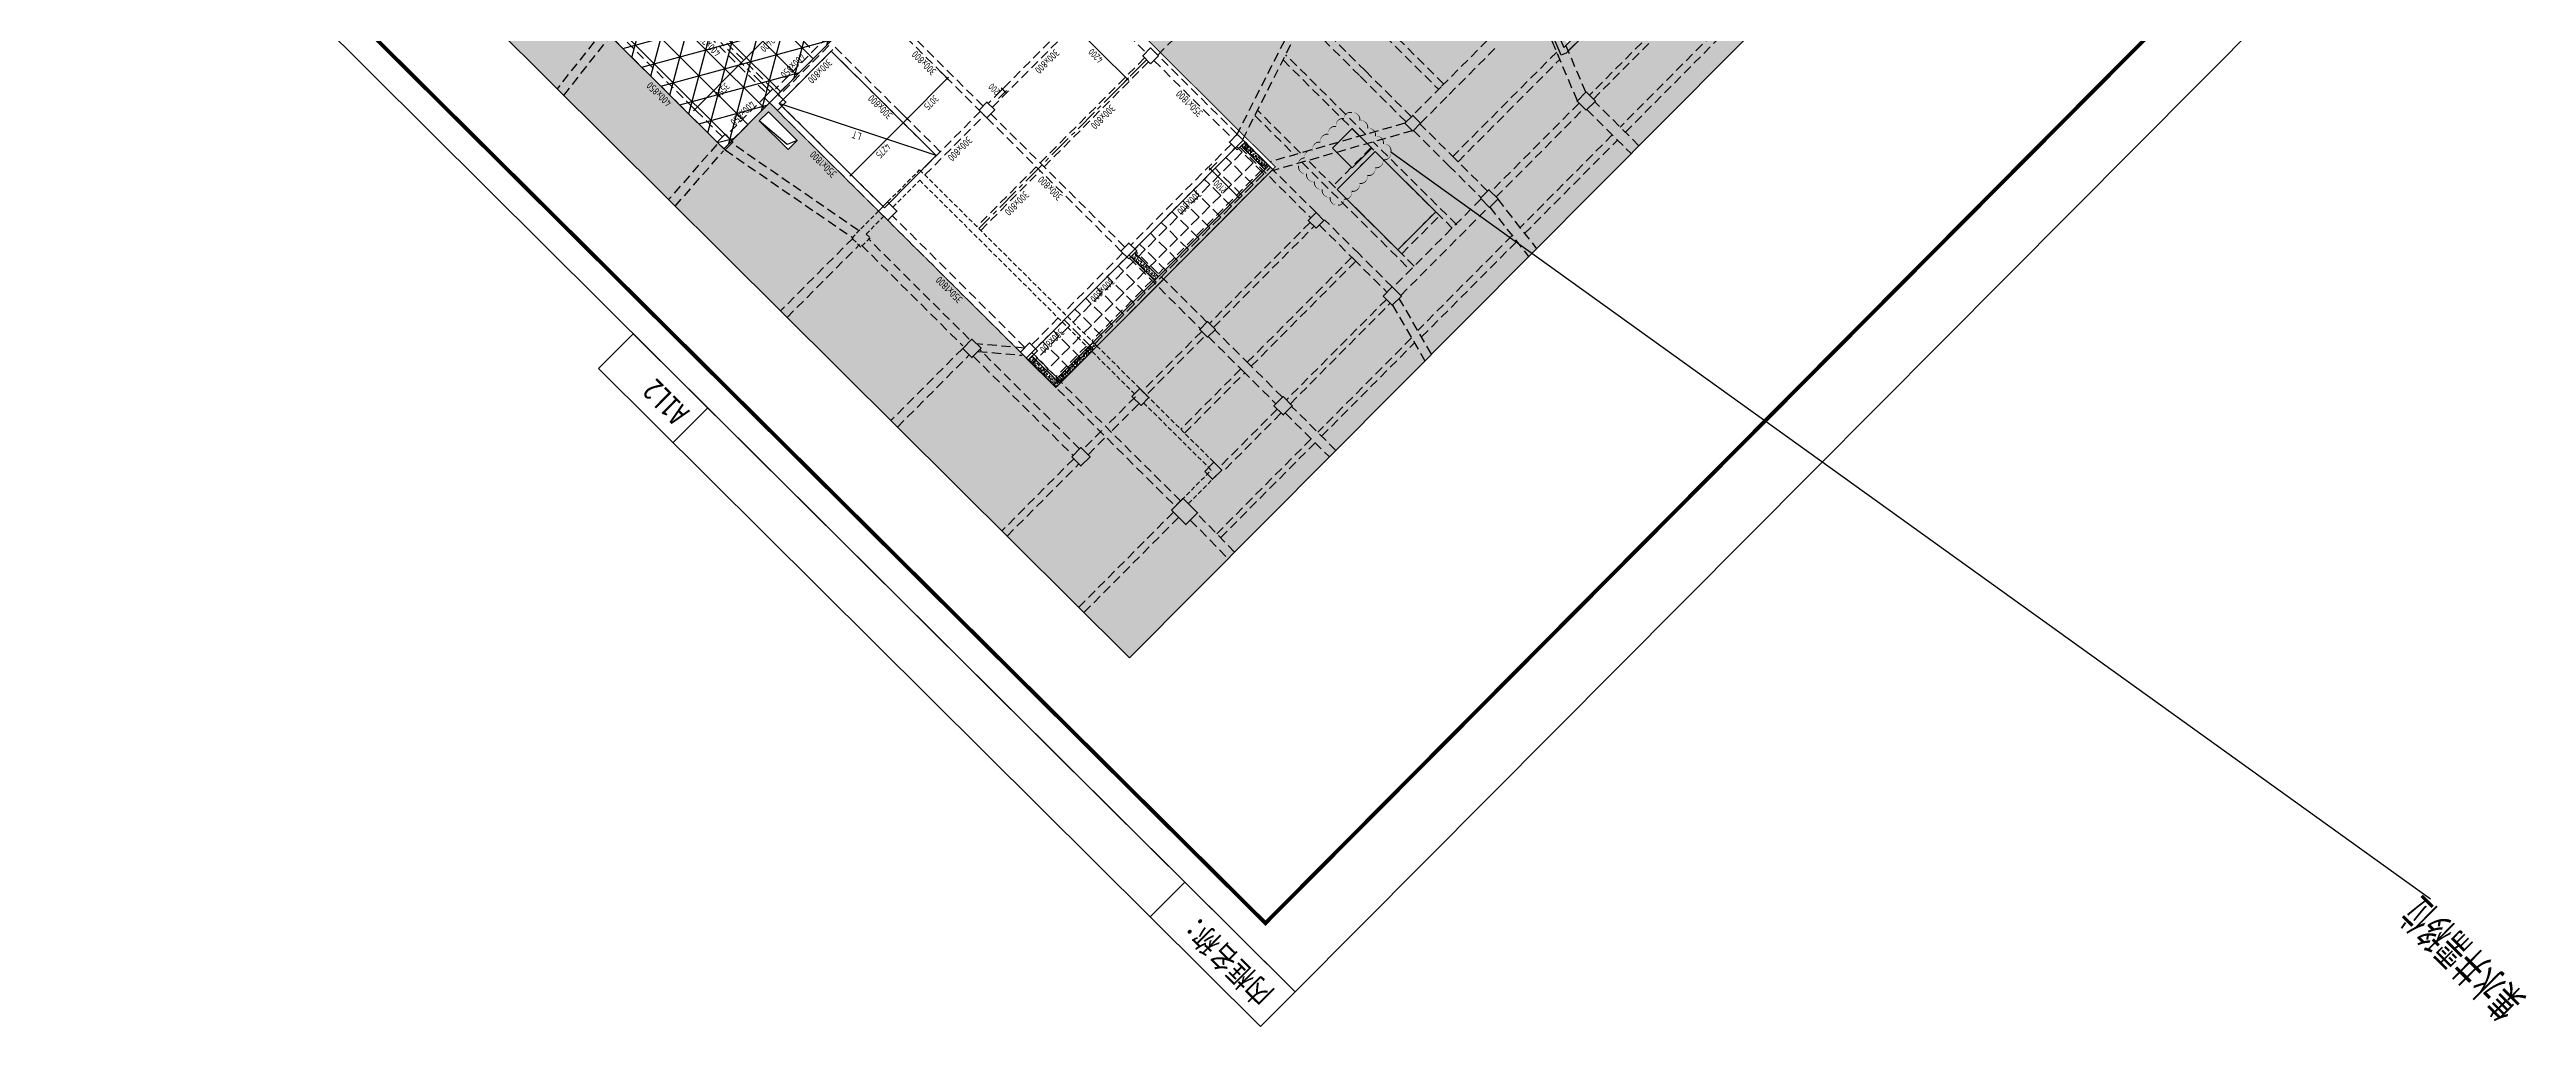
# Model space of a CAD drawing. Extents: x 517450926 to 520131079, y 3499134486 to 3500888201.
# Drawn here: x 518834245 to 518967957, y 3499865112 to 3499917869 of the extents above; entities that cross this region are included whole.
import ezdxf
from ezdxf.enums import TextEntityAlignment as Align

# ---------------------------------------------------------------- set-up
doc = ezdxf.new("R2010")
doc.units = 0
doc.header["$LTSCALE"] = 1000
doc.header["$MEASUREMENT"] = 0
for name, pattern in [('CENTER', [2, 1.25, -0.25, 0.25, -0.25]), ('DASHED', [0.75, 0.5, -0.25]), ('DASHED2', [0.375, 0.25, -0.125])]:
    doc.linetypes.add(name, pattern=pattern)
doc.layers.get('0').update_dxf_attribs({"linetype": 'CONTINUOUS'})
doc.layers.get('Defpoints').update_dxf_attribs({"color": 2, "linetype": 'CONTINUOUS'})
doc.layers.add('0_修订云线', color=1, linetype='CONTINUOUS', plot=False)
doc.layers.add('内框', color=8, linetype='CONTINUOUS', plot=False)
for name, color, linetype in [('S_AXIS', 8, 'CENTER'), ('S_AXIS_DIMS', 3, 'CONTINUOUS'), ('S_BEAM', 4, 'DASHED'), ('S_BEAM_SECD', 5, 'DASHED'), ('S_BEAM_SECD_TEXT_HORZ', 9, 'CONTINUOUS'), ('S_BEAM_TEXT_HORZ', 7, 'CONTINUOUS'), ('S_BEAM_TEXT_VERT', 41, 'CONTINUOUS'), ('S_COLU_BELW_DASH', 40, 'DASHED'), ('S_FLOR_ENHN', 91, 'DASHED'), ('S_HOLE', 201, 'CONTINUOUS'), ('S_PLAN_HACH', 254, 'CONTINUOUS'), ('S_PLAN_MIDL', 255, 'CONTINUOUS'), ('S_STAR', 243, 'CONTINUOUS'), ('S_WALL_BELW_DASH', 40, 'DASHED2'), ('S_WALL_HACH', 30, 'CONTINUOUS')]:
    doc.layers.add(name, color=color, linetype=linetype)
doc.styles.add('TH-STYLE3', font='tssdeng.shx', dxfattribs={"width": 0.7, "bigfont": 'tssdchn.shx'})
doc.styles.add('样式 1', font='Tssdeng.shx', dxfattribs={"width": 0.7, "bigfont": 'Tssdchn.shx'})
doc.styles.add('黑体', font='simhei.ttf')
doc.dimstyles.new('TSSD_100_100', dxfattribs={"dimtxt": 375, "dimasz": 100, "dimexe": 100, "dimexo": 0, "dimgap": 125, "dimtad": 1, "dimdec": 1, "dimdsep": 46, "dimtxsty": 'TH-STYLE3', "dimblk": 'ARCHTICK', "dimcen": -100, "dimdle": 100, "dimclrt": 7, "dimadec": 0, "dimazin": 0, "dimtfac": 1, "dimtdec": 1, "dimtix": 1, "dimtmove": 2, "dimatfit": 3, "dimldrblk": 'ARCHTICK', "dimfxl": 0, "dimtolj": 1, "dimtzin": 0, "dimarcsym": 0})
pattern_1 = [(185.15729, (518630193.41, 3500156019.2), (-139.29585, 165.08382), [22.5, -247.5]), (130.15729, (518630193.41, 3500156019.2), (-129.6111, -189.35418), [18, -198]), (235.608737, (518630181.8, 3500156032.96), (-268.90695, -24.27036), [19.12206, -210.34263]), (181.34149, (518630151.1, 3500155976.66), (-192.00132, 260.9819), [33.75, -371.25]), (231.79293, (518630135.1, 3500155998.4), (-404.889, -9.48158), [28.6831, -315.51413]), (126.34146, (518630151.1, 3500155976.66), (-404.889, -9.48158), [27, -297]), (156.15729, (518630140.4, 3500156008.45), (-41.79667, 211.91753), [22.5, -247.5]), (101.15729, (518630140.4, 3500156008.45), (-205.16116, -102.77619), [18, -198]), (206.60874, (518630136.92, 3500156026.11), (-246.95782, 109.14134), [19.12206, -210.34263]), (172.657292, (518630193.41, 3500156019.205), (-73.009887, -68.238644), [0, -195.6, 0, -201, 0, -198.75]), (142.657292, (518630193.41, 3500156019.21), (-139.39582, -28.244667), [0, -114.6, 0, -191.1, 0, -75.75]), (102.657292, (518630240.85, 3500155972.03), (-108.779831, 117.727264), [0, -75, 0, -234, 0, -310.5]), (92.657292, (518630262.12, 3500155950.88), (-145.22872, 102.07869), [0, -97.5, 0, -155.4, 0, -220.5])]

# ---------------------------------------------------------------- blocks, each defined once
blk = doc.blocks.new('THAPE_A1L2_inner')
at = {"layer": '内框'}
for p, q in [((0, 611.6), (0, 594)), ((0, 611.6), (336, 611.6)), ((56, 594), (56, 611.6)), ((56, 611.6), (56, 594)), ((298.13, 594), (298.1, 611.6)), ((298.1, 611.6), (298.13, 594)), ((336, 594), (336, 611.6)), ((0, 594), (56, 594)), ((32, 594), (0, 594)), ((96, 594), (32, 594)), ((56, 594), (298.13, 594)), ((224, 594), (96, 594)), ((336, 594), (224, 594)), ((298.13, 594), (336, 594))]:
    blk.add_line(p, q, dxfattribs=at)
blk.add_lwpolyline([(0, 0), (1261, 0), (1261, 594), (0, 594)], close=True, dxfattribs=at)
at = {"layer": '内框', "const_width": 1.4}
blk.add_lwpolyline([(25, 584), (25, 10), (1251, 10), (1251, 584)], close=True, dxfattribs=at)
at = {"layer": '内框', "style": '黑体', "width": 0.8}
for s, p in [('内框名称：', (5.06, 599.31)), ('A1L2', (301.59, 599.3))]:
    blk.add_text(s, height=8, dxfattribs=at).set_placement(p)
blk.add_attdef('内框名称', (58.89, 599.29), '', height=8, dxfattribs=at)
blk = doc.blocks.new('_ArchTick')
at = {"color": 0, "const_width": 0.25}
blk.add_lwpolyline([(-0.5, -0.5), (0.5, 0.5)], dxfattribs=at)
blk = doc.blocks.new('*D339')
at = {"layer": 'Defpoints', "color": 0, "transparency": 16777216}
for p in [(518881660, 3499917353), (518882706, 3499916313), (518879492, 3499915173)]:
    blk.add_point(p, dxfattribs=at)
at = {"layer": 'S_AXIS_DIMS', "color": 0, "lineweight": -2, "transparency": 16777216}
for p, q in [((518880467, 3499914062), (518882776, 3499916384)), ((518882351, 3499916666), (518882777, 3499916243)), ((518880183, 3499914486), (518880608, 3499914062))]:
    blk.add_line(p, q, dxfattribs=at)
at = {"layer": 'S_AXIS_DIMS', "color": 0, "lineweight": -2, "transparency": 16777216, "xscale": 100, "yscale": 100, "zscale": 100}
for p, rotation in [((518882706, 3499916313), 45.15729226595135), ((518880537, 3499914133), 225.1572922659514)]:
    blk.add_blockref('_ArchTick', p, dxfattribs=dict(at, rotation=rotation))
at = {"layer": 'S_AXIS_DIMS', "color": 7, "transparency": 16777216, "insert": (518881843, 3499915003), "char_height": 375, "attachment_point": 5, "rotation": 225.15729, "style": 'TH-STYLE3'}
blk.add_mtext('\\A1;3075', dxfattribs=at)
blk = doc.blocks.new('*D341')
at = {"layer": 'Defpoints', "color": 0, "transparency": 16777216}
for p in [(518872989, 3499920547), (518870592, 3499918136), (518871586, 3499917147)]:
    blk.add_point(p, dxfattribs=at)
at = {"layer": 'S_AXIS_DIMS', "color": 0, "lineweight": -2, "transparency": 16777216}
for p, q in [((518874054, 3499919629), (518871516, 3499917076)), ((518873629, 3499919910), (518874055, 3499919487)), ((518871232, 3499917500), (518871657, 3499917076))]:
    blk.add_line(p, q, dxfattribs=at)
at = {"layer": 'S_AXIS_DIMS', "color": 0, "lineweight": -2, "transparency": 16777216, "xscale": 100, "yscale": 100, "zscale": 100}
for p, rotation in [((518873984, 3499919558), 45.15729226595135), ((518871586, 3499917147), 225.1572922659514)]:
    blk.add_blockref('_ArchTick', p, dxfattribs=dict(at, rotation=rotation))
at = {"layer": 'S_AXIS_DIMS', "color": 7, "transparency": 16777216, "insert": (518873007, 3499918132), "char_height": 375, "attachment_point": 5, "rotation": 225.15729, "style": 'TH-STYLE3'}
blk.add_mtext('\\A1;3400', dxfattribs=at)
blk = doc.blocks.new('*D342')
at = {"layer": 'Defpoints', "color": 0, "transparency": 16777216}
for p in [(518870592, 3499918136), (518868089, 3499915619), (518869083, 3499914630)]:
    blk.add_point(p, dxfattribs=at)
at = {"layer": 'S_AXIS_DIMS', "color": 0, "lineweight": -2, "transparency": 16777216}
for p, q in [((518871657, 3499917218), (518869012, 3499914559)), ((518871232, 3499917500), (518871657, 3499917076)), ((518868728, 3499914982), (518869154, 3499914559))]:
    blk.add_line(p, q, dxfattribs=at)
at = {"layer": 'S_AXIS_DIMS', "color": 0, "lineweight": -2, "transparency": 16777216, "xscale": 100, "yscale": 100, "zscale": 100}
for p, rotation in [((518871586, 3499917147), 45.15729226595135), ((518869083, 3499914630), 225.1572922659514)]:
    blk.add_blockref('_ArchTick', p, dxfattribs=dict(at, rotation=rotation))
at = {"layer": 'S_AXIS_DIMS', "color": 7, "transparency": 16777216, "insert": (518870556, 3499915668), "char_height": 375, "attachment_point": 5, "rotation": 225.15729, "style": 'TH-STYLE3'}
blk.add_mtext('\\A1;3550', dxfattribs=at)
blk = doc.blocks.new('*D345')
at = {"layer": 'Defpoints', "color": 0, "transparency": 16777216}
for p in [(518885686, 3499915728), (518884920, 3499914958), (518885061, 3499914817)]:
    blk.add_point(p, dxfattribs=at)
at = {"layer": 'S_AXIS_DIMS', "color": 0, "lineweight": -2, "transparency": 16777216}
for p, q in [((518885333, 3499915373), (518885756, 3499915799)), ((518885475, 3499915232), (518885898, 3499915658)), ((518885686, 3499915728), (518885615, 3499915798)), ((518885827, 3499915587), (518885686, 3499915728)), ((518885827, 3499915587), (518885898, 3499915516))]:
    blk.add_line(p, q, dxfattribs=at)
at = {"layer": 'S_AXIS_DIMS', "color": 0, "lineweight": -2, "transparency": 16777216, "xscale": 100, "yscale": 100, "zscale": 100}
for p, rotation in [((518885686, 3499915728), 315.1572922659514), ((518885827, 3499915587), 135.1572922659513)]:
    blk.add_blockref('_ArchTick', p, dxfattribs=dict(at, rotation=rotation))
at = {"layer": 'S_AXIS_DIMS', "color": 7, "transparency": 16777216, "insert": (518885239, 3499915732), "char_height": 375, "attachment_point": 5, "rotation": 135.15729, "style": 'TH-STYLE3'}
blk.add_mtext('\\A1;200', dxfattribs=at)
blk = doc.blocks.new('*D346')
at = {"layer": 'Defpoints', "color": 0, "transparency": 16777216}
for p in [(518889098, 3499918876), (518892076, 3499915914), (518892429, 3499916269)]:
    blk.add_point(p, dxfattribs=at)
at = {"layer": 'S_AXIS_DIMS', "color": 0, "lineweight": -2, "transparency": 16777216}
for p, q in [((518889098, 3499918876), (518889521, 3499919301)), ((518889380, 3499919301), (518892500, 3499916198)), ((518892076, 3499915914), (518892499, 3499916340))]:
    blk.add_line(p, q, dxfattribs=at)
at = {"layer": 'S_AXIS_DIMS', "color": 0, "lineweight": -2, "transparency": 16777216, "xscale": 100, "yscale": 100, "zscale": 100}
for p, rotation in [((518889451, 3499919230), 135.1572922659513), ((518892429, 3499916269), 315.1572922659514)]:
    blk.add_blockref('_ArchTick', p, dxfattribs=dict(at, rotation=rotation))
at = {"layer": 'S_AXIS_DIMS', "color": 7, "transparency": 16777216, "insert": (518890720, 3499917528), "char_height": 375, "attachment_point": 5, "rotation": 135.15729, "style": 'TH-STYLE3'}
blk.add_mtext('\\A1;4200', dxfattribs=at)
blk = doc.blocks.new('*D376')
at = {"layer": 'Defpoints', "color": 0, "transparency": 16777216}
for p in [(518879492, 3499915173), (518880537, 3499914133), (518876477, 3499912142)]:
    blk.add_point(p, dxfattribs=at)
at = {"layer": 'S_AXIS_DIMS', "color": 0, "lineweight": -2, "transparency": 16777216}
for p, q in [((518877452, 3499911031), (518880608, 3499914204)), ((518880183, 3499914486), (518880608, 3499914062)), ((518877168, 3499911454), (518877594, 3499911031))]:
    blk.add_line(p, q, dxfattribs=at)
at = {"layer": 'S_AXIS_DIMS', "color": 0, "lineweight": -2, "transparency": 16777216, "xscale": 100, "yscale": 100, "zscale": 100}
for p, rotation in [((518880537, 3499914133), 45.15729226595135), ((518877523, 3499911102), 225.1572922659514)]:
    blk.add_blockref('_ArchTick', p, dxfattribs=dict(at, rotation=rotation))
at = {"layer": 'S_AXIS_DIMS', "color": 7, "transparency": 16777216, "insert": (518879252, 3499912397), "char_height": 375, "attachment_point": 5, "rotation": 225.15729, "style": 'TH-STYLE3'}
blk.add_mtext('\\A1;4275', dxfattribs=at)
blk = doc.blocks.new('*D377')
at = {"layer": 'Defpoints', "color": 0, "transparency": 16777216}
for p in [(518898149, 3499912661), (518899638, 3499911180), (518898402, 3499909937)]:
    blk.add_point(p, dxfattribs=at)
at = {"layer": 'S_AXIS_DIMS', "color": 0, "lineweight": -2, "transparency": 16777216}
for p, q in [((518896842, 3499911489), (518898473, 3499909867)), ((518897266, 3499911773), (518896843, 3499911347)), ((518898755, 3499910292), (518898332, 3499909866))]:
    blk.add_line(p, q, dxfattribs=at)
at = {"layer": 'S_AXIS_DIMS', "color": 0, "lineweight": -2, "transparency": 16777216, "xscale": 100, "yscale": 100, "zscale": 100}
for p, rotation in [((518896913, 3499911418), 135.1572922659513), ((518898402, 3499909937), 315.1572922659514)]:
    blk.add_blockref('_ArchTick', p, dxfattribs=dict(at, rotation=rotation))
at = {"layer": 'S_AXIS_DIMS', "color": 7, "transparency": 16777216, "insert": (518897437, 3499910456), "char_height": 375, "attachment_point": 5, "rotation": 135.15729, "style": 'TH-STYLE3'}
blk.add_mtext('\\A1;2100', dxfattribs=at)

msp = doc.modelspace()

# ---------------------------------------------------------------- hatches: boundary and pattern name
at = {"layer": 'S_PLAN_HACH', "transparency": 33554636}
h = msp.add_hatch(dxfattribs=at)
h.set_pattern_fill('GRASS', color=256, scale=1200)
h.set_pattern_definition([(225.1573, (518630193.4, 3500156019.2), (3.2943, -1199.9955), [225, -1472.0563]), (180.1573, (518630193.4, 3500156019.2), (3.2943, -1199.9955), [225, -975]), (270.1573, (518630193.4, 3500156019.2), (1199.9955, 3.2943), [225, -975])])
h.paths.add_polyline_path([(518892544.8748, 3499885019.7634), (518939602.9066, 3499932336.881), (518853937.5881, 3500017533.1375), (518824544.1408, 3499987977.8597), (518807066.1688, 3500005360.1205), (518789401.5894, 3499987598.2858)])
h.paths.add_polyline_path([(518872771.3085, 3499961381.5195), (518891070.2863, 3499979781.2453), (518855015.3322, 3500015638.7799), (518847251.4884, 3500007832.191), (518838870.2522, 3499992276.2557), (518853244.8749, 3499977980.3415), (518854655.2008, 3499979398.4321)], flags=16)
h.paths.add_polyline_path([(518888567.9664, 3499899623.5165), (518900414.707, 3499911535.4813), (518891126.2134, 3499920773.1156), (518893488.5092, 3499923148.4174), (518869522.7777, 3499946982.9241), (518867654.0959, 3499945103.9541), (518861556.3062, 3499951168.3553), (518807066.174, 3500005360.1257), (518800155.5795, 3499998411.4796), (518821356.0322, 3499977327.1103), (518815432.6637, 3499971371.1297), (518847091.5418, 3499939885.6003), (518845116.4659, 3499937899.6503), (518870642.7117, 3499912514.413), (518873110.7821, 3499914996.0718)], flags=16)
h.paths.add_polyline_path([(518916413.0474, 3499917978.7417), (518934147.8949, 3499935811.2312), (518895398.5686, 3499974348.3849), (518877663.7211, 3499956515.8953), (518905351.3808, 3499928978.7204), (518905739.7801, 3499929369.2582), (518908505.0569, 3499926619.1228), (518908117.2173, 3499926229.1478)], flags=16)
h.paths.add_polyline_path([(518874117.2085, 3499912462.1235), (518872556.991, 3499914013.798), (518873050.605, 3499914510.1297), (518874610.8225, 3499912958.4552)], flags=16)
h.paths.add_polyline_path([(518845186.4337, 3499938395.4471), (518844122.8657, 3499939453.1915), (518845815.2551, 3499941154.8983), (518846878.823, 3499940097.1539)], flags=16)
h.paths.add_polyline_path([(518815855.7722, 3499971796.5679), (518801852.1079, 3499985723.5421), (518807352.3678, 3499991254.0846), (518821356.0321, 3499977327.1104)], flags=16)
h.paths.add_polyline_path([(518831979.7124, 3499945253.2983), (518814501.748, 3499962635.5655), (518819473.3335, 3499967634.5233), (518836951.3, 3499950252.2566)], flags=16)
at = {"layer": 'S_PLAN_HACH', "transparency": 33554559}
h = msp.add_hatch(dxfattribs=at)
h.set_pattern_fill('NET3', color=256, scale=10000)
h.set_pattern_definition([(135.1573, (518630193.4, 3500156019.2), (-881.4537, -886.3066), []), (195.1573, (518630193.4, 3500156019.2), (326.8372, -1206.5146), []), (255.1573, (518630193.4, 3500156019.2), (1208.291, -320.208), [])])
h.paths.add_polyline_path([(518870642.6447, 3499912514.4797), (518845117.0804, 3499937900.2783), (518852944.389, 3499945770.6814), (518878469.9533, 3499920384.8828)], flags=17)
h = msp.add_hatch(dxfattribs=at)
h.set_pattern_fill('ANGLE', color=256, scale=3000)
h.set_pattern_definition([(135.1573, (518630193.4, 3500156019.2), (-581.7594, -584.9624), [600, -225]), (225.1573, (518630193.4, 3500156019.2), (584.9624, -581.7594), [600, -225])])
h.paths.add_polyline_path([(518888567.9699, 3499899623.5201), (518886972.6178, 3499901210.1366), (518898678.3221, 3499912980.2886), (518900273.6742, 3499911393.6721)])
at = {"layer": 'S_WALL_HACH', "transparency": 33554636}
h = msp.add_hatch(dxfattribs=at)
h.set_pattern_fill('AR-CONC', color=256, scale=30)
h.set_pattern_definition(pattern_1)
h.paths.add_polyline_path([(518916114.9375, 3499917678.9905), (518915838.7324, 3499917561.8976), (518914664.0732, 3499920332.7474), (518914892.5329, 3499920562.4648), (518915988.4845, 3499917977.2748), (518930409.3484, 3499932477.5352), (518930622.062, 3499932265.9863)])
h = msp.add_hatch(dxfattribs=at)
h.set_pattern_fill('AR-CONC', color=256, scale=30)
h.set_pattern_definition(pattern_1)
h.paths.add_polyline_path([(518900060.9608, 3499911605.2212), (518898784.6792, 3499912874.5145), (518898573.1303, 3499912661.8009), (518899849.412, 3499911392.5076)])
h = msp.add_hatch(dxfattribs=at)
h.set_pattern_fill('AR-CONC', color=256, scale=30)
h.set_pattern_definition(pattern_1)
h.paths.add_polyline_path([(518890789.2288, 3499901857.0085), (518890576.5152, 3499902068.5574), (518900060.9608, 3499911605.2211), (518900273.6744, 3499911393.6723)])
h = msp.add_hatch(dxfattribs=at)
h.set_pattern_fill('AR-CONC', color=256, scale=30)
h.set_pattern_definition([(185.15729, (518624270.04, 3500150063.22), (-139.29585, 165.08382), [22.5, -247.5]), (130.15729, (518624270.04, 3500150063.22), (-129.6111, -189.35418), [18, -198]), (235.60874, (518624258.43, 3500150076.98), (-268.90695, -24.27036), [19.12206, -210.34263]), (181.34149, (518624227.73, 3500150020.68), (-192.00132, 260.9819), [33.75, -371.25]), (231.79293, (518624211.73, 3500150042.43), (-404.889, -9.48158), [28.6831, -315.51413]), (126.34146, (518624227.73, 3500150020.68), (-404.889, -9.48158), [27, -297]), (156.15729, (518624217.04, 3500150052.47), (-41.79667, 211.91753), [22.5, -247.5]), (101.15729, (518624217.04, 3500150052.47), (-205.16116, -102.77619), [18, -198]), (206.60874, (518624213.56, 3500150070.13), (-246.95782, 109.14134), [19.12206, -210.34263]), (172.657292, (518624270.04, 3500150063.225), (-73.009887, -68.238644), [0, -195.6, 0, -201, 0, -198.75]), (142.657292, (518624270.04, 3500150063.22), (-139.39582, -28.244667), [0, -114.6, 0, -191.1, 0, -75.75]), (102.657292, (518624317.48, 3500150016.05), (-108.779831, 117.727264), [0, -75, 0, -234, 0, -310.5]), (92.657292, (518624338.75, 3500149994.9), (-145.22872, 102.07869), [0, -97.5, 0, -155.4, 0, -220.5])])
h.paths.add_polyline_path([(518894102.3341, 3499905613.7882), (518892826.0524, 3499906883.0816), (518892614.5036, 3499906670.368), (518893890.7852, 3499905401.0747)])
h = msp.add_hatch(dxfattribs=at)
h.set_pattern_fill('AR-CONC', color=256, scale=30)
h.set_pattern_definition([(185.15729, (518618734.33, 3500144497.4), (-139.29585, 165.08382), [22.5, -247.5]), (130.15729, (518618734.33, 3500144497.4), (-129.6111, -189.35418), [18, -198]), (235.608737, (518618722.72, 3500144511.16), (-268.90695, -24.27036), [19.12206, -210.34263]), (181.34149, (518618692.02, 3500144454.86), (-192.00132, 260.9819), [33.75, -371.25]), (231.79293, (518618676.02, 3500144476.6), (-404.889, -9.48158), [28.6831, -315.51413]), (126.34146, (518618692, 3500144454.86), (-404.889, -9.48158), [27, -297]), (156.15729, (518618681.32, 3500144486.65), (-41.79667, 211.91753), [22.5, -247.5]), (101.15729, (518618681.32, 3500144486.65), (-205.16116, -102.77619), [18, -198]), (206.60874, (518618677.84, 3500144504.31), (-246.95782, 109.14134), [19.12206, -210.34263]), (172.657292, (518618734.326, 3500144497.405), (-73.009887, -68.238644), [0, -195.6, 0, -201, 0, -198.75]), (142.657292, (518618734.33, 3500144497.41), (-139.39582, -28.244667), [0, -114.6, 0, -191.1, 0, -75.75]), (102.657292, (518618781.76, 3500144450.23), (-108.779831, 117.727264), [0, -75, 0, -234, 0, -310.5]), (92.657292, (518618803.03, 3500144429.08), (-145.22872, 102.07869), [0, -97.5, 0, -155.4, 0, -220.5])])
h.paths.add_polyline_path([(518888779.5185, 3499899836.2334), (518887290.3356, 3499901317.2622), (518887078.7867, 3499901104.5486), (518888567.9696, 3499899623.5198)])
h = msp.add_hatch(dxfattribs=at)
h.set_pattern_fill('AR-CONC', color=256, scale=30)
h.set_pattern_definition(pattern_1)
h.paths.add_polyline_path([(518888779.5185, 3499899836.2334), (518888566.8049, 3499900047.7822), (518890576.5152, 3499902068.5574), (518890789.2288, 3499901857.0085)])

# ---------------------------------------------------------------- linework, layer by layer
at = {"layer": '0_修订云线', "color": 6}
msp.add_line((518906655.7231, 3499912341.6889), (518962771.5384, 3499872006.6065), dxfattribs=at)
msp.add_lwpolyline([(518903802.868, 3499909473.127, 0, 60, -0.52056705), (518903377.4408, 3499909896.2247, 0, 60, -0.52056705), (518902952.0136, 3499910319.3225, 0, 60, -0.52056705), (518902526.5864, 3499910742.4202, 0, 60, -0.52056705), (518902101.1592, 3499911165.518, 0, 60, -0.52056705), (518901675.732, 3499911588.6157, 0, 60, -0.52056705), (518902008.8289, 3499912013.7958, 0, 60, -0.52056705), (518902431.9266, 3499912439.223, 0, 60, -0.52056705), (518902855.0244, 3499912864.6502, 0, 60, -0.52056705), (518903278.1221, 3499913290.0774, 0, 60, -0.52056705), (518903701.2199, 3499913715.5046, 0, 60, -0.52056705), (518904124.3176, 3499914140.9318, 0, 60, -0.52056705), (518904547.715, 3499914457.2302, 0, 60, -0.52056705), (518904973.1422, 3499914034.1324, 0, 60, -0.52056705), (518905398.5694, 3499913611.0347, 0, 60, -0.52056705), (518905823.9965, 3499913187.9369, 0, 60, -0.52056705), (518906249.4237, 3499912764.8392, 0, 60, -0.52056705), (518906655.7231, 3499912341.6889, 0, 60, -0.52056705), (518906232.6253, 3499911916.2617, 0, 60, -0.52056705), (518905809.5275, 3499911490.8345, 0, 60, -0.52056705), (518905386.4298, 3499911065.4073, 0, 60, -0.52056705), (518904963.332, 3499910639.9801, 0, 60, -0.52056705), (518904540.2343, 3499910214.553, 0, 60, -0.52056705), (518904117.1365, 3499909789.1258, 0, 60, -0.52056705)], format="xyseb", close=True, dxfattribs=at)
at = {"layer": 'S_AXIS'}
for p, q in [((518873144.487, 3499915597.2073), (518848186.092, 3499940418.9422)), ((518893469.1675, 3499917314.7127), (518884407.8197, 3499908203.4761))]:
    msp.add_line(p, q, dxfattribs=at)
at = {"layer": 'S_BEAM'}
for p, q in [((518869622.2883, 3499923613.2293), (518875471.9121, 3499917795.6352)), ((518867189.2811, 3499921237.7361), (518873003.4596, 3499915455.3932)), ((518873285.5248, 3499915739.0114), (518867471.3463, 3499921521.3542)), ((518877834.2088, 3499920170.9379), (518873426.9404, 3499915739.4046)), ((518873639.654, 3499915527.8557), (518878046.9224, 3499919959.389)), ((518878895.0591, 3499920103.1391), (518884425.6125, 3499914602.8683)), ((518884637.1614, 3499914815.5819), (518879106.6079, 3499920315.8527)), ((518890349.3711, 3499920417.4263), (518884919.6148, 3499914957.7792)), ((518885132.3284, 3499914746.2303), (518890562.0847, 3499920205.8774)), ((518890880.1846, 3499920242.106), (518893432.7445, 3499917703.5227)), ((518864615.6685, 3499918508.4516), (518870288.1923, 3499912866.9878)), ((518870570.2575, 3499913150.6059), (518864897.7337, 3499918792.0697)), ((518876319.6571, 3499918080.7984), (518873604.7845, 3499915350.9826)), ((518873817.4981, 3499915139.4337), (518876532.3413, 3499917869.22)), ((518876444.2273, 3499917780.6209), (518882116.5894, 3499912139.3178)), ((518882328.1387, 3499912352.031), (518876655.7761, 3499917993.3345)), ((518893362.8107, 3499917420.4871), (518887721.5072, 3499911748.1244)), ((518887934.2208, 3499911536.5756), (518893575.5243, 3499917208.9382)), ((518893858.1717, 3499917280.4249), (518898112.4448, 3499913049.4461)), ((518898359.2518, 3499913297.612), (518894104.9787, 3499917528.5908)), ((518872932.9435, 3499915384.4883), (518870782.1913, 3499913221.9054)), ((518871065.8094, 3499912939.8402), (518873216.5616, 3499915102.4232)), ((518873607.1137, 3499914502.4579), (518878995.9776, 3499909143.1008)), ((518879242.7847, 3499909391.2666), (518873853.9207, 3499914750.6237)), ((518884496.5236, 3499914532.3454), (518881288.0216, 3499911306.1917)), ((518881500.7352, 3499911094.6428), (518884709.2372, 3499914320.7965)), ((518884851.0396, 3499914179.7706), (518892083.3018, 3499906987.1088)), ((518892294.8507, 3499907199.8224), (518885062.5885, 3499914392.4842)), ((518887509.9583, 3499911535.4109), (518884301.4586, 3499908309.2463)), ((518898042.5111, 3499912766.4106), (518892612.7566, 3499907306.7617)), ((518892825.4702, 3499907095.2128), (518898255.2247, 3499912554.8617)), ((518884514.1722, 3499908097.6974), (518887722.6719, 3499911323.862)), ((518886900.3543, 3499901775.6256), (518879739.1161, 3499908897.6523)), ((518879492.3091, 3499908649.4864), (518886653.5472, 3499901527.4597)), ((518892189.6588, 3499906881.3345), (518888981.159, 3499903655.1697)), ((518889193.8726, 3499903443.6208), (518892402.3724, 3499906669.7856)), ((518888699.0981, 3499903371.5559), (518887253.4875, 3499901917.9862)), ((518887466.2011, 3499901706.4374), (518888911.8117, 3499903160.007))]:
    msp.add_line(p, q, dxfattribs=at)
at = {"layer": 'S_BEAM_SECD'}
for p, q in [((518916230.7542, 3499917795.4406), (518921102.3817, 3499922693.8896)), ((518903699.7125, 3499921220.117), (518909230.2659, 3499915719.8462)), ((518909512.3322, 3499916003.4632), (518903981.7787, 3499921503.734)), ((518922839.6916, 3499920895.5411), (518917374.6789, 3499915400.4399)), ((518894069.5266, 3499917563.8491), (518897084.091, 3499920595.0107)), ((518901583.4128, 3499919681.4335), (518898278.7754, 3499913160.0951)), ((518898653.8752, 3499913004.6022), (518901958.5126, 3499919525.9406)), ((518905279.5407, 3499916710.7174), (518902230.6175, 3499919742.9462)), ((518916722.2316, 3499915098.8762), (518914551.4541, 3499920219.4239)), ((518917179.1509, 3499915558.3111), (518915008.3734, 3499920678.8588)), ((518917587.3925, 3499915188.891), (518923052.4052, 3499920683.9922)), ((518864107.8629, 3499918872.442), (518861646.2965, 3499915749.156)), ((518862003.1842, 3499915394.2224), (518864464.7506, 3499918517.5084)), ((518901948.5523, 3499919459.3281), (518904997.4429, 3499916427.1317)), ((518911862.8687, 3499918366.9227), (518909371.3248, 3499915861.6806)), ((518924529.5829, 3499919214.9028), (518919029.3121, 3499913684.3493)), ((518919312.9303, 3499913402.2842), (518924813.201, 3499918932.8376)), ((518900833.094, 3499917305.0508), (518904970.0809, 3499913190.7188)), ((518905300.4829, 3499913285.2072), (518900975.6375, 3499917586.3446)), ((518909796.7254, 3499915438.5561), (518912288.3192, 3499917943.8483)), ((518915605.2309, 3499917733.7181), (518909994.4979, 3499912092.0944)), ((518910278.116, 3499911810.0292), (518915773.8349, 3499917336.0057)), ((518904997.5025, 3499916427.0725), (518907479.1057, 3499913959.0573)), ((518907761.1709, 3499914242.6754), (518905279.5407, 3499916710.7174)), ((518909371.2823, 3499915861.6379), (518907831.688, 3499914313.5791)), ((518899312.4736, 3499914304.2738), (518901445.6417, 3499912182.7993)), ((518901776.0856, 3499912277.2997), (518899455.0474, 3499914585.6275)), ((518908257.1152, 3499913890.4814), (518909796.7254, 3499915438.5561)), ((518916810.1792, 3499914974.5909), (518912050.3315, 3499910188.5374)), ((518912333.9496, 3499909906.4722), (518917093.7973, 3499914692.5258)), ((518917235.4195, 3499914622.2112), (518919623.3661, 3499912247.3399)), ((518920046.4639, 3499912672.767), (518917658.5173, 3499915047.6384)), ((518877895.9363, 3499908108.1378), (518871032.4917, 3499912831.9374)), ((518902613.5236, 3499909066.6345), (518898784.679, 3499912874.5142)), ((518907408.6682, 3499913888.1063), (518900134.0682, 3499911807.7154)), ((518907814.7928, 3499913484.2055), (518900271.5469, 3499911326.9872)), ((518910206.812, 3499908405.7737), (518905706.6094, 3499912881.307)), ((518907869.2748, 3499913500.5073), (518909783.7255, 3499911596.5391)), ((518910136.2857, 3499911951.083), (518908221.8562, 3499913855.0299)), ((518918606.2144, 3499913258.9222), (518913615.1624, 3499908240.3911)), ((518913869.8011, 3499907929.1869), (518918889.8325, 3499912976.857)), ((518870266.8049, 3499912747.2234), (518867666.3468, 3499909762.0686)), ((518868021.6434, 3499909408.7173), (518870622.1015, 3499912393.8722)), ((518870713.9345, 3499912444.2068), (518877619.2419, 3499907691.5949)), ((518898502.6138, 3499912590.8961), (518902331.4585, 3499908783.0164)), ((518901851.7683, 3499911778.8991), (518907703.3304, 3499905959.4142)), ((518907914.877, 3499906172.1255), (518902182.2104, 3499911873.399)), ((518905589.235, 3499912574.9218), (518903544.3035, 3499910518.7315)), ((518903757.0174, 3499910307.1829), (518905801.949, 3499912363.3732)), ((518905376.2057, 3499912786.8181), (518909959.8086, 3499908228.3159)), ((518906237.2942, 3499911930.4285), (518909074.2104, 3499909109.0638)), ((518909783.7255, 3499911596.5391), (518911520.8844, 3499909868.8921)), ((518911873.4658, 3499910223.4148), (518910136.3272, 3499911951.0417)), ((518899707.9909, 3499911392.1191), (518894101.9458, 3499905755.209)), ((518894385.5632, 3499905473.1431), (518899991.609, 3499911110.0539)), ((518907029.2788, 3499907052.8735), (518904192.3627, 3499909874.2382)), ((518911521.0944, 3499909798.1977), (518906761.2141, 3499905012.1108)), ((518909074.2104, 3499909109.0638), (518907029.2788, 3499907052.8735)), ((518907186.6413, 3499904589.0131), (518911946.5216, 3499909375.1)), ((518907241.9928, 3499906841.325), (518909286.9243, 3499908897.5152)), ((518911997.9653, 3499909355.9221), (518914091.274, 3499906684.7899)), ((518912424.3068, 3499909784.6109), (518914517.6155, 3499907113.4787)), ((518877620.9848, 3499907689.8616), (518873707.0794, 3499903754.4121)), ((518883893.9003, 3499902226.9893), (518878434.2518, 3499907656.7387)), ((518902296.7598, 3499908535.4376), (518896866.9845, 3499903075.7913)), ((518897079.6981, 3499902864.2424), (518902509.4734, 3499908323.8887)), ((518902792.1079, 3499908395.3611), (518904653.3269, 3499906544.3252)), ((518904935.4134, 3499906827.922), (518903074.1731, 3499908678.9792)), ((518913189.8375, 3499907812.7245), (518908107.8881, 3499902702.7956)), ((518908316.161, 3499902344.9704), (518913444.4762, 3499907501.5203)), ((518874061.6021, 3499903401.8306), (518877975.5074, 3499907337.2801)), ((518878081.6703, 3499907302.2161), (518883541.3189, 3499901872.4666)), ((518892543.9874, 3499906599.4634), (518896372.832, 3499902791.5837)), ((518896725.4134, 3499903146.1064), (518892896.5688, 3499906953.9861)), ((518904546.9911, 3499906650.0792), (518898905.6838, 3499900977.7376)), ((518899118.3974, 3499900766.1887), (518904759.7042, 3499906438.5299)), ((518904653.3681, 3499906544.2841), (518906443.6961, 3499904763.7514)), ((518906725.7613, 3499905047.3695), (518904935.4132, 3499906827.9223)), ((518888850.0315, 3499899907.1347), (518894032.9816, 3499905118.6203)), ((518893749.3642, 3499905400.6862), (518890505.6107, 3499902139.0737)), ((518906409.3829, 3499904374.7726), (518901014.8991, 3499898950.5887)), ((518901227.6127, 3499898739.0398), (518906622.0964, 3499904163.2237)), ((518906736.3111, 3499904065.2989), (518908489.8824, 3499901052.5589)), ((518908854.826, 3499901419.5118), (518907101.2358, 3499904432.2843)), ((518896443.8863, 3499902650.3646), (518893323.5501, 3499899512.8488)), ((518893536.2637, 3499899301.3), (518896656.5999, 3499902438.8157)), ((518896798.2149, 3499902368.4935), (518898659.438, 3499900517.4615)), ((518899012.0195, 3499900871.9842), (518897150.7963, 3499902723.0162)), ((518907768.9786, 3499902291.1146), (518902704.9846, 3499897199.2399)), ((518883541.7072, 3499901731.0459), (518879663.0597, 3499897831.0439)), ((518880017.5824, 3499897478.4624), (518883896.2299, 3499901378.4644)), ((518884108.6726, 3499901308.2197), (518889497.2996, 3499895949.0982)), ((518886872.3887, 3499901747.506), (518884288.8683, 3499901975.2188)), ((518884365.9139, 3499901566.8773), (518886754.7172, 3499901356.3269)), ((518889849.881, 3499896303.6208), (518884461.254, 3499901662.7423)), ((518887078.9744, 3499901104.362), (518895020.2643, 3499893206.5203)), ((518895302.3295, 3499893490.1384), (518887361.0396, 3499901387.9801)), ((518890223.5455, 3499901855.4555), (518888566.4139, 3499900189.2003)), ((518900802.4054, 3499899091.4016), (518899012.061, 3499900871.9429)), ((518902917.6982, 3499896987.6911), (518907925.1833, 3499902022.7457)), ((518898553.1027, 3499900623.2146), (518895309.3767, 3499897361.6023)), ((518895522.0903, 3499897150.0534), (518898765.8163, 3499900411.6657)), ((518898659.4795, 3499900517.4202), (518900449.8239, 3499898736.8789)), ((518892865.0019, 3499899122.678), (518891331.2853, 3499897580.491)), ((518891614.9028, 3499897298.4252), (518893148.62, 3499898840.6128)), ((518900521.2749, 3499898454.2418), (518897506.7521, 3499895423.0694)), ((518897719.4657, 3499895211.5205), (518900733.9885, 3499898242.6929)), ((518900946.1299, 3499898243.2905), (518903334.1026, 3499895868.3931)), ((518903686.6841, 3499896222.9158), (518901298.7114, 3499898597.8131)), ((518891049.2226, 3499897296.8705), (518890026.752, 3499896268.753)), ((518890310.3701, 3499895986.6879), (518891332.8401, 3499897014.8047)), ((518902352.4031, 3499896844.7173), (518897253.1954, 3499891717.435)), ((518889533.1401, 3499895772.4192), (518885654.4926, 3499891872.4172)), ((518885938.1107, 3499891590.352), (518889816.7582, 3499895490.3541)), ((518897463.0117, 3499891502.9729), (518902565.1167, 3499896633.1684)), ((518894915.0331, 3499892888.0445), (518889802.3794, 3499887747.2422)), ((518898221.5237, 3499890727.666), (518896180.9264, 3499892813.446)), ((518890085.9975, 3499887465.177), (518895198.6513, 3499892605.9793)), ((518895828.3119, 3499892458.8901), (518897868.9091, 3499890373.1101))]:
    msp.add_line(p, q, dxfattribs=at)
at = {"layer": 'S_COLU_BELW_DASH', "linetype": 'ByBlock', "lineweight": 35}
for points in [[(518893681.8822, 3499917103.1624), (518893256.455, 3499917526.2602), (518893679.5527, 3499917951.6873), (518894104.9799, 3499917528.5896)], [(518873536.2093, 3499914572.974), (518872827.1639, 3499915278.1371), (518873285.5197, 3499915739.0164), (518873994.5651, 3499915033.8534)], [(518917200.2159, 3499914586.8138), (518916703.8842, 3499915080.4278), (518917197.4983, 3499915576.7595), (518917693.83, 3499915083.1455)], [(518884851.0396, 3499914179.7706), (518884425.6124, 3499914602.8684), (518884848.7102, 3499915028.2956), (518885274.1373, 3499914605.1978)], [(518907834.0954, 3499913465.0085), (518907408.6682, 3499913888.1063), (518907831.766, 3499914313.5335), (518908257.1932, 3499913890.4357)], [(518870713.6211, 3499912443.8919), (518870288.1939, 3499912866.9897), (518870711.2916, 3499913292.4169), (518871136.7188, 3499912869.3191)], [(518898361.5812, 3499912449.0871), (518897936.154, 3499912872.1849), (518898359.2518, 3499913297.612), (518898784.6789, 3499912874.5143)], [(518911485.6422, 3499909833.4559), (518911943.9673, 3499910294.3044), (518912440.2986, 3499909800.6907), (518911981.9735, 3499909339.8422)], [(518878996.0561, 3499909143.1796), (518879489.6701, 3499909639.5114), (518879986.0019, 3499909145.8973), (518879492.3878, 3499908649.5656)], [(518902615.8532, 3499908218.1097), (518902190.426, 3499908641.2074), (518902613.5237, 3499909066.6346), (518903038.9509, 3499908643.5369)], [(518892508.7289, 3499906564.011), (518892083.3018, 3499906987.1088), (518892506.3995, 3499907412.536), (518892931.8267, 3499906989.4382)], [(518906232.1472, 3499904551.0378), (518906725.7613, 3499905047.3695), (518907222.093, 3499904553.7554), (518906728.479, 3499904057.4237)], [(518883541.7956, 3499901730.9001), (518884035.4097, 3499902227.2318), (518884531.7414, 3499901733.6178), (518884038.1274, 3499901237.2861)], [(518896763.0373, 3499902333.0702), (518896337.6101, 3499902756.168), (518896760.7079, 3499903181.5952), (518897186.1351, 3499902758.4974)], [(518886653.565, 3499901527.442), (518887147.1485, 3499902023.743), (518887572.5757, 3499901600.6452), (518887078.9922, 3499901104.3442)], [(518892670.5536, 3499899139.7766), (518893093.6208, 3499899565.173), (518893589.9525, 3499899071.5589), (518893166.8853, 3499898646.1625)], [(518900344.0368, 3499898630.5094), (518900837.6509, 3499899126.8411), (518901333.9826, 3499898633.2271), (518900840.3685, 3499898136.8954)], [(518889426.8535, 3499895878.066), (518889920.4676, 3499896374.3977), (518890416.7993, 3499895880.7837), (518889923.1852, 3499895384.4519)], [(518896606.0758, 3499895084.7687), (518897099.6593, 3499895581.0696), (518897525.0865, 3499895157.9719), (518897031.503, 3499894661.6709)], [(518894808.7021, 3499892993.7933), (518895443.3487, 3499893631.9341), (518896223.4002, 3499892856.1537), (518895588.7536, 3499892218.013)]]:
    msp.add_lwpolyline(points, close=True, dxfattribs=at)
at = {"layer": 'S_FLOR_ENHN', "linetype": 'ByBlock', "const_width": 50}
msp.add_lwpolyline([(518888567.9664, 3499899623.5165), (518900414.707, 3499911535.4813), (518891126.2134, 3499920773.1156), (518893488.5092, 3499923148.4174), (518869522.7777, 3499946982.9241), (518867654.0959, 3499945103.9541), (518861556.3062, 3499951168.3553), (518807066.174, 3500005360.1257), (518800155.5795, 3499998411.4796), (518821356.0322, 3499977327.1103), (518815432.6637, 3499971371.1297), (518847091.5418, 3499939885.6003), (518845116.4659, 3499937899.6503), (518870642.7117, 3499912514.413), (518873110.7821, 3499914996.0718)], close=True, dxfattribs=at)
at = {"layer": 'S_HOLE'}
for points in [[(518874117.2085, 3499912462.1235), (518872556.991, 3499914013.798), (518873050.605, 3499914510.1297), (518874610.8225, 3499912958.4552)], [(518904566.9842, 3499911476.1371), (518903503.4162, 3499912533.8815), (518904561.1606, 3499913597.4495), (518905624.7285, 3499912539.7051)], [(518907029.2615, 3499907052.8561), (518903757.0174, 3499910307.183), (518905801.9899, 3499912363.4144), (518909074.234, 3499909109.0875)]]:
    msp.add_lwpolyline(points, close=True, dxfattribs=at)
msp.add_lwpolyline([(518874610.8225, 3499912958.4552), (518874056.03, 3499912747.7067), (518872556.991, 3499914013.798)], dxfattribs=at)
at = {"layer": 'S_PLAN_HACH'}
for points in [[(518870642.6447, 3499912514.4797), (518845117.0804, 3499937900.2783), (518852944.389, 3499945770.6814), (518878469.9533, 3499920384.8828)], [(518888567.9699, 3499899623.5201), (518886972.6178, 3499901210.1366), (518898678.3221, 3499912980.2886), (518900273.6742, 3499911393.6721)]]:
    msp.add_lwpolyline(points, close=True, dxfattribs=at)
at = {"layer": 'S_PLAN_MIDL'}
msp.add_lwpolyline([(518892544.8748, 3499885019.7634), (518939602.9066, 3499932336.881), (518853937.5881, 3500017533.1375), (518824544.1408, 3499987977.8597), (518807066.1688, 3500005360.1205), (518789401.5894, 3499987598.2858), (518892544.8748, 3499885019.7634)], dxfattribs=at)
at = {"layer": 'S_STAR'}
msp.add_line((518882116.5894, 3499912139.3178), (518873641.2083, 3499914962.1715), dxfattribs=at)
msp.add_lwpolyline([(518882116.592, 3499912139.3239), (518876444.2306, 3499917780.6263), (518873641.2083, 3499914962.1715), (518879313.5698, 3499909320.8691)], close=True, dxfattribs=at)
at = {"layer": 'S_WALL_BELW_DASH'}
for p, q in [((518879489.5085, 3499909639.6721), (518881217.075, 3499911376.7499)), ((518879773.1267, 3499909357.6069), (518881218.6279, 3499910811.0666)), ((518881217.075, 3499911376.7499), (518897525.1171, 3499895158.0027)), ((518881218.6279, 3499910811.0666), (518892811.5183, 3499899281.6532)), ((518878043.8458, 3499908186.05), (518878995.8945, 3499909143.3404)), ((518878327.464, 3499907903.9849), (518879279.5126, 3499908861.2752)), ((518893307.8501, 3499898788.0392), (518896959.4338, 3499895156.4497)), ((518895090.7561, 3499893277.4837), (518896959.4338, 3499895156.4497)), ((518895726.9557, 3499893349.9412), (518897525.1171, 3499895158.0027))]:
    msp.add_line(p, q, dxfattribs=at)
at = {"layer": 'S_WALL_BELW_DASH', "linetype": 'ByBlock'}
msp.add_lwpolyline([(518916114.9375, 3499917678.9905), (518915838.7324, 3499917561.8976), (518914664.0732, 3499920332.7474), (518914892.5329, 3499920562.4648), (518915988.4845, 3499917977.2748), (518930409.3484, 3499932477.5352), (518930622.062, 3499932265.9863), (518916114.9375, 3499917678.9905)], dxfattribs=at)
for points in [[(518900060.9608, 3499911605.2212), (518898784.6792, 3499912874.5145), (518898573.1303, 3499912661.8009), (518899849.412, 3499911392.5076)], [(518890789.2288, 3499901857.0085), (518890576.5152, 3499902068.5574), (518900060.9608, 3499911605.2211), (518900273.6744, 3499911393.6723)], [(518894102.3341, 3499905613.7882), (518892826.0524, 3499906883.0816), (518892614.5036, 3499906670.368), (518893890.7852, 3499905401.0747)], [(518888779.5185, 3499899836.2334), (518887290.3356, 3499901317.2622), (518887078.7867, 3499901104.5486), (518888567.9696, 3499899623.5198)], [(518888779.5185, 3499899836.2334), (518888566.8049, 3499900047.7822), (518890576.5152, 3499902068.5574), (518890789.2288, 3499901857.0085)]]:
    msp.add_lwpolyline(points, close=True, dxfattribs=at)
at = {"layer": 'S_WALL_BELW_DASH'}
msp.add_lwpolyline([(518878327.464, 3499907903.9849), (518878540.2069, 3499907692.3456), (518878046.5928, 3499907196.0139), (518877550.3028, 3499907689.5864), (518878043.8458, 3499908186.05)], dxfattribs=at)

# ---------------------------------------------------------------- block references
at = {"layer": '内框', "xscale": 150, "yscale": 150, "zscale": 150, "rotation": 135.1572922948763}
msp.add_blockref('THAPE_A1L2_inner', (518964314.9331, 3499930159.7671), dxfattribs=at)

# ---------------------------------------------------------------- texts
at = {"layer": '0_修订云线', "color": 6, "style": '样式 1', "width": 0.7}
msp.add_text('集水井需移位', height=2000, rotation=135.157294939, dxfattribs=at).set_placement((518965220.8438, 3499869527.345), align=Align.CENTER)
at = {"layer": 'S_BEAM_SECD_TEXT_HORZ', "linetype": 'Continuous', "style": 'TH-STYLE3', "width": 0.7}
msp.add_text('300x800', height=400, rotation=135.157292971, dxfattribs=at).set_placement((518879229.0054, 3499914908.2829), align=Align.CENTER)
at = {"layer": 'S_BEAM_TEXT_HORZ', "linetype": 'Continuous', "style": '样式 1', "width": 0.7}
for s, p in [('400x700', (518869962.867, 3499918283.2249)), ('300x800', (518881589.8196, 3499917282.0993)), ('400x850', (518867283.9801, 3499915589.589)), ('350x1800', (518895916.9877, 3499915096.2388)), ('350x1800', (518876149.347, 3499911811.6732)), ('300x800', (518888398.8501, 3499910514.743)), ('350x1800', (518882949.2711, 3499905035.1603))]:
    msp.add_text(s, height=400, rotation=135.157288154, dxfattribs=at).set_placement(p, align=Align.CENTER)
at = {"layer": 'S_BEAM_TEXT_VERT', "linetype": 'Continuous', "style": '样式 1', "width": 0.7}
for s, p in [('400x850', (518874231.5307, 3499917125.4486)), ('300x800', (518875692.6052, 3499916833.7687)), ('300x800', (518887958.2459, 3499917365.6226)), ('400x850', (518871525.7117, 3499914575.8095)), ('300x800', (518890974.2239, 3499914366.1589)), ('300x800', (518883251.8179, 3499912643.9802)), ('300x800', (518886321.5893, 3499909703.2418)), ('300x800', (518895629.9297, 3499909735.9454)), ('300x800', (518890937.0997, 3499905006.6337)), ('300x800', (518888222.2225, 3499902276.8092))]:
    msp.add_text(s, height=400, rotation=225.157297813, dxfattribs=at).set_placement(p, align=Align.CENTER)
at = {"layer": 'S_STAR', "style": 'TH-STYLE3', "width": 0.7}
msp.add_text('LT', height=400, rotation=161.865383814, dxfattribs=at).set_placement((518877873.4218, 3499913417.2922), align=Align.CENTER)

# ---------------------------------------------------------------- dimensions: what is measured, and where the dimension line sits
at = {"layer": 'S_AXIS_DIMS'}
for base, p1, p2, angle, picture, middle in [((518871586.2348, 3499917146.9272), (518872989.4771, 3499920546.5471), (518870591.9239, 3499918135.7938), 225.157292266, '*D341', (518873006.588, 3499918131.9405)), ((518892428.9298, 3499916268.7477), (518889098.3593, 3499918875.908), (518892076.3483, 3499915914.2251), 135.157292266, '*D346', (518890719.5718, 3499917528.0125)), ((518869082.9047, 3499914629.8147), (518870591.9239, 3499918135.7938), (518868088.5938, 3499915618.6812), 225.157292266, '*D342', (518870556.1464, 3499915668.0075)), ((518882705.7496, 3499916313.3141), (518879491.9574, 3499915172.6827), (518881660.3379, 3499917353.0016), 225.157292266, '*D339', (518881843.136, 3499915002.7912)), ((518880537.3691, 3499914132.9952), (518876477.389, 3499912141.5203), (518879491.9574, 3499915172.6827), 225.157292266, '*D376', (518879251.6624, 3499912397.0498)), ((518898402.1321, 3499909937.2595), (518898148.8677, 3499912660.6359), (518899637.8629, 3499911179.7938), 135.157292266, '*D377', (518897437.2711, 3499910456.1039))]:
    dim = msp.add_linear_dim(base=base, p1=p1, p2=p2, angle=angle, dimstyle='TSSD_100_100', dxfattribs=at)
    dim.commit()
    dim.dimension.update_dxf_attribs({"geometry": picture, "text_midpoint": middle})
dim = msp.add_linear_dim(base=(518885685.5584, 3499915727.9398), p1=(518885061.4238, 3499914816.7466), p2=(518884919.6148, 3499914957.7792), angle=135.157292266, dimstyle='TSSD_100_100', dxfattribs=at)
dim.commit()
dim.dimension.update_dxf_attribs({"geometry": '*D345', "text_midpoint": (518885238.5313, 3499915731.7856), "dimtype": 160})

doc.saveas('drawing.dxf')
